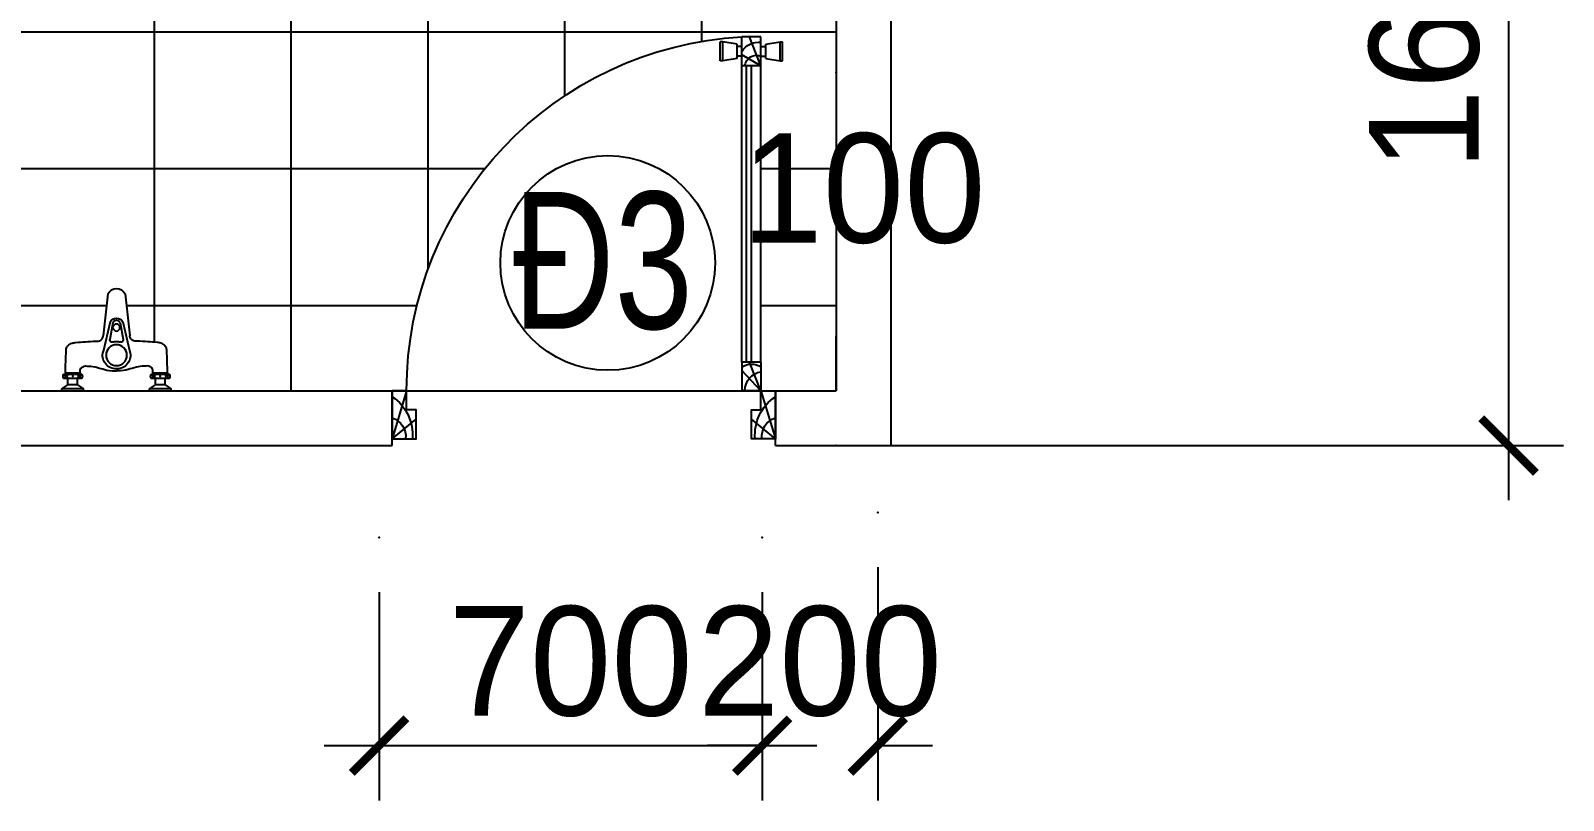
# Model space of a CAD drawing. Header units: inches. Extents: x -844707 to -690155, y -211546 to -175871.
# Drawn here: x -756152 to -753352, y -192611 to -191205 of the extents above; entities that cross this region are included whole.
import ezdxf

# ---------------------------------------------------------------- set-up
doc = ezdxf.new("R2010")
doc.units = ezdxf.units.IN
doc.header["$LTSCALE"] = 48
doc.header["$MEASUREMENT"] = 0
for name, color, linetype in [('DWGSHARE.com-CUA-DWGSHARE.com', 231, 'Continuous'), ('DWGSHARE.com-DIM-DWGSHARE.com', 251, 'Continuous'), ('DWGSHARE.com-HATCH-DWGSHARE.com', 8, 'Continuous'), ('DWGSHARE.com-TUONG-DWGSHARE.com', 7, 'Continuous')]:
    doc.layers.add(name, color=color, linetype=linetype)
doc.layers.add('DWGSHARE.com-DefPoints-DWGSHARE.com', color=7, linetype='Continuous', plot=False)
doc.styles.add('KTEN', font='', dxfattribs={"width": 0.9})
doc.styles.add('VNI-AVO', font='')
doc.styles.get('KTEN').set_extended_font_data('VNI-Helve-Condense')
doc.styles.get('VNI-AVO').set_extended_font_data('VNI-Avo')
doc.dimstyles.new('tl1-100', dxfattribs={"dimtxt": 200, "dimasz": 100, "dimexe": 100, "dimexo": 100, "dimgap": 50, "dimtad": 1, "dimdec": 0, "dimzin": 0, "dimdsep": 46, "dimtxsty": 'VNI-AVO', "dimblk": 'ARCHTICK', "dimcen": 1, "dimdle": 100, "dimclrd": 256, "dimclre": 256, "dimclrt": 2, "dimadec": 0, "dimazin": 0, "dimtfac": 1, "dimtdec": 0, "dimtix": 1, "dimtofl": 0, "dimtmove": 2, "dimatfit": 3, "dimldrblk": 'ARCHTICK', "dimfxl": 1, "dimtolj": 2, "dimtzin": 0, "dimarcsym": 0})

# ---------------------------------------------------------------- blocks, each defined once
blk = doc.blocks.new('voisenmb')
at = {"layer": 'DWGSHARE.com-HATCH-DWGSHARE.com', "ltscale": 3}
for p, q in [((-8418.427753910655, 182232.7998897329), (-8418.427753910655, 182229.4445421804)), ((-8418.427753910655, 182232.7998897329), (-8378.435954361805, 182232.7998897329)), ((-8418.427753910655, 182232.7998897329), (-8418.427753910655, 182229.4445421804)), ((-8418.427753910655, 182232.7998897329), (-8378.435954361805, 182232.7998897329)), ((-8418.427753910655, 182229.4445421804), (-8407.23185410339, 182221.6153931482)), ((-8418.427753910655, 182229.4445421804), (-8407.23185410339, 182221.6153931482)), ((-8407.23185410339, 182221.6153931482), (-8407.23185410339, 182210.3059384815)), ((-8407.23185410339, 182221.6153931482), (-8407.23185410339, 182210.3059384815)), ((-8389.631854168954, 182221.6153931482), (-8378.435954361805, 182229.4445421804)), ((-8389.631854168954, 182221.6153931482), (-8378.435954361805, 182229.4445421804)), ((-8389.631854168954, 182221.6153931482), (-8389.631854168954, 182210.3059384815)), ((-8389.631854168954, 182221.6153931482), (-8389.631854168954, 182210.3059384815)), ((-8378.435954361805, 182232.7998897329), (-8378.435954361805, 182229.4445421804)), ((-8378.435954361805, 182232.7998897329), (-8378.435954361805, 182229.4445421804)), ((-8258.427754506702, 182232.7998897329), (-8258.427754506702, 182229.4445421804)), ((-8258.427754506702, 182232.7998897329), (-8218.435954957851, 182232.7998897329)), ((-8258.427754506702, 182232.7998897329), (-8258.427754506702, 182229.4445421804)), ((-8258.427754506702, 182232.7998897329), (-8218.435954957851, 182232.7998897329)), ((-8258.427754506702, 182229.4445421804), (-8247.231854699436, 182221.6153931482)), ((-8258.427754506702, 182229.4445421804), (-8247.231854699436, 182221.6153931482)), ((-8247.231854699436, 182221.6153931482), (-8247.231854699436, 182210.3059384815)), ((-8247.231854699436, 182221.6153931482), (-8247.231854699436, 182210.3059384815)), ((-8229.631854765, 182221.6153931482), (-8218.435954957851, 182229.4445421804)), ((-8229.631854765, 182221.6153931482), (-8218.435954957851, 182229.4445421804)), ((-8229.631854765, 182221.6153931482), (-8229.631854765, 182210.3059384815)), ((-8229.631854765, 182221.6153931482), (-8229.631854765, 182210.3059384815)), ((-8218.435954957851, 182232.7998897329), (-8218.435954957851, 182229.4445421804)), ((-8218.435954957851, 182232.7998897329), (-8218.435954957851, 182229.4445421804)), ((-8411.885533272056, 182199.7063634517), (-8411.885533272056, 182202.3059384817)), ((-8411.885533272056, 182202.3059384817), (-8384.978175000288, 182202.3059384817)), ((-8411.885533272056, 182199.7063634517), (-8411.885533272056, 182202.3059384817)), ((-8411.885533272056, 182202.3059384817), (-8384.978175000288, 182202.3059384817)), ((-8411.885533272056, 182199.7063634517), (-8384.978175000288, 182199.7063634517)), ((-8411.885533272056, 182199.7063634517), (-8384.978175000288, 182199.7063634517)), ((-8384.978175000288, 182199.7063634517), (-8384.978175000288, 182202.3059384817)), ((-8384.978175000288, 182199.7063634517), (-8384.978175000288, 182202.3059384817)), ((-8251.885533868102, 182199.7063634517), (-8251.885533868102, 182202.3059384817)), ((-8251.885533868102, 182202.3059384817), (-8224.978175596334, 182202.3059384817)), ((-8251.885533868102, 182199.7063634517), (-8251.885533868102, 182202.3059384817)), ((-8251.885533868102, 182202.3059384817), (-8224.978175596334, 182202.3059384817)), ((-8251.885533868102, 182199.7063634517), (-8224.978175596334, 182199.7063634517)), ((-8251.885533868102, 182199.7063634517), (-8224.978175596334, 182199.7063634517)), ((-8224.978175596334, 182199.7063634517), (-8224.978175596334, 182202.3059384817)), ((-8224.978175596334, 182199.7063634517), (-8224.978175596334, 182202.3059384817)), ((-8329.90856144228, 182106.8400684103), (-8343.042264083866, 182161.2906147376)), ((-8329.90856144228, 182106.8400684103), (-8343.042264083866, 182161.2906147376)), ((-8306.95514742611, 182106.8400684103), (-8293.82144478464, 182161.2906147376)), ((-8306.95514742611, 182106.8400684103), (-8293.82144478464, 182161.2906147376)), ((-8333.982190474751, 182055.7597094376), (-8342.721130034188, 182132.3033892037)), ((-8333.982190474751, 182055.7597094376), (-8342.721130034188, 182132.3033892037)), ((-8325.261663617333, 182108.7007200802), (-8330.694565291284, 182139.0304770094)), ((-8325.261663617333, 182108.7007200802), (-8330.694565291284, 182139.0304770094)), ((-8311.602045251173, 182108.7007200802), (-8306.169143577223, 182139.0304770094)), ((-8311.602045251173, 182108.7007200802), (-8306.169143577223, 182139.0304770094)), ((-8302.881518393755, 182055.7597094376), (-8294.142578834319, 182132.3033892037)), ((-8302.881518393755, 182055.7597094376), (-8294.142578834319, 182132.3033892037))]:
    blk.add_line(p, q, dxfattribs=at)
at = {"layer": 'DWGSHARE.com-HATCH-DWGSHARE.com'}
for p, q in [((-8378.435954361688, 182229.4445421804), (-8418.427753910655, 182229.4445421804)), ((-8378.435954361688, 182229.4445421804), (-8418.427753910655, 182229.4445421804)), ((-8383.119484610972, 182210.3059384815), (-8413.744223661488, 182210.3059384815)), ((-8383.119484610972, 182210.3059384815), (-8413.744223661488, 182210.3059384815)), ((-8389.631854168954, 182221.6153931482), (-8407.23185410339, 182221.6153931482)), ((-8389.631854168954, 182221.6153931482), (-8407.23185410339, 182221.6153931482)), ((-8389.631854168954, 182221.6153931482), (-8407.23185410339, 182221.6153931482)), ((-8389.631854168954, 182221.6153931482), (-8407.23185410339, 182221.6153931482)), ((-8218.435954957735, 182229.4445421804), (-8258.427754506702, 182229.4445421804)), ((-8218.435954957735, 182229.4445421804), (-8258.427754506702, 182229.4445421804)), ((-8223.119485207018, 182210.3059384815), (-8253.744224257534, 182210.3059384815)), ((-8223.119485207018, 182210.3059384815), (-8253.744224257534, 182210.3059384815)), ((-8229.631854765, 182221.6153931482), (-8247.231854699436, 182221.6153931482)), ((-8229.631854765, 182221.6153931482), (-8247.231854699436, 182221.6153931482)), ((-8229.631854765, 182221.6153931482), (-8247.231854699436, 182221.6153931482)), ((-8229.631854765, 182221.6153931482), (-8247.231854699436, 182221.6153931482)), ((-8229.631854765, 182221.6153931482), (-8247.231854699436, 182221.6153931482)), ((-8229.631854765, 182221.6153931482), (-8247.231854699436, 182221.6153931482)), ((-8413.744223661488, 182202.3059384817), (-8383.119484610972, 182202.3059384817)), ((-8413.744223661488, 182202.3059384817), (-8383.119484610972, 182202.3059384817)), ((-8253.744224257534, 182202.3059384817), (-8223.119485207018, 182202.3059384817)), ((-8253.744224257534, 182202.3059384817), (-8223.119485207018, 182202.3059384817))]:
    blk.add_line(p, q, dxfattribs=at)
at = {"layer": 'DWGSHARE.com-HATCH-DWGSHARE.com', "ltscale": 3}
for centre, major_axis, ratio, start_param, end_param in [((-8409.89974251436, 182206.3059384816), (4.336057672453473, 4.336057672453473), 1, 1.798119213886276, 2.914269766498413), ((-8409.89974251436, 182206.3059384816), (4.336057672453473, 4.336057672453473), 1, 1.798119213886276, 2.914269766498413), ((-8413.744223661488, 182208.7059384815), (-1.131370847767287, 1.131370847767287), 0.9999999999883373, -0.7853981634032796, 0.2273228870741009), ((-8413.744223661488, 182208.7059384815), (-1.131370847767287, 1.131370847767287), 0.9999999999883373, -0.7853981634032796, 0.2273228870741009), ((-8418.395503327018, 182206.3059384816), (-4.039760360238543e-08, 6.132111578954691), 0.9999999962967494, 4.001768945719049, 5.423009001874574), ((-8418.395503327018, 182206.3059384816), (-4.039760360238543e-08, 6.132111578954691), 0.9999999962967494, 4.001768945719049, 5.423009001874574), ((-8402.358173042885, 182206.3059384816), (-4.039760360238543e-08, 6.132111578954691), 0.9999999962967494, 0.860176292129256, 2.281416348284781), ((-8402.358173042885, 182206.3059384816), (-4.039760360238543e-08, 6.132111578954691), 0.9999999962967494, 0.860176292129256, 2.281416348284781), ((-8394.358173072687, 182206.3059384816), (-4.039760360238543e-08, 6.132111578954691), 0.9999999962967494, 4.001768945719049, 5.423009001874574), ((-8394.358173072687, 182206.3059384816), (-4.039760360238543e-08, 6.132111578954691), 0.9999999962967494, 4.001768945719049, 5.423009001874574), ((-8378.468204945326, 182206.3059384816), (4.051575310638829e-08, 6.132111579004882), 0.9999999963075489, 0.8601763053313234, 2.28141636147276), ((-8378.468204945326, 182206.3059384816), (4.051575310638829e-08, 6.132111579004882), 0.9999999963075489, 0.8601763053313234, 2.28141636147276), ((-8383.119484610972, 182208.7059384815), (1.131370847794335, 1.131370847794335), 0.9999999998610783, 6.055862420077543, 7.068583470646495), ((-8383.119484610972, 182208.7059384815), (1.131370847794335, 1.131370847794335), 0.9999999998610783, 6.055862420077543, 7.068583470646495), ((-8386.9639657581, 182206.3059384816), (-4.33605767238902, 4.33605767238902), 0.9999999999999997, 3.368915540681173, 4.48506609329331), ((-8386.9639657581, 182206.3059384816), (-4.33605767238902, 4.33605767238902), 0.9999999999999997, 3.368915540681173, 4.48506609329331), ((-8249.899743110407, 182206.3059384816), (4.336057672453473, 4.336057672453473), 1, 1.798119213886276, 2.914269766498413), ((-8249.899743110407, 182206.3059384816), (4.336057672453473, 4.336057672453473), 1, 1.798119213886276, 2.914269766498413), ((-8253.744224257534, 182208.7059384815), (-1.131370847767287, 1.131370847767287), 0.9999999999883373, -0.7853981634032796, 0.2273228870741009), ((-8253.744224257534, 182208.7059384815), (-1.131370847767287, 1.131370847767287), 0.9999999999883373, -0.7853981634032796, 0.2273228870741009), ((-8258.395503923064, 182206.3059384816), (-4.039760360238543e-08, 6.132111578954691), 0.9999999962967494, 4.001768945719049, 5.423009001874574), ((-8258.395503923064, 182206.3059384816), (-4.039760360238543e-08, 6.132111578954691), 0.9999999962967494, 4.001768945719049, 5.423009001874574), ((-8242.358173638931, 182206.3059384816), (-4.039760360238543e-08, 6.132111578954691), 0.9999999962967494, 0.860176292129256, 2.281416348284781), ((-8242.358173638931, 182206.3059384816), (-4.039760360238543e-08, 6.132111578954691), 0.9999999962967494, 0.860176292129256, 2.281416348284781), ((-8234.358173668734, 182206.3059384816), (-4.039760360238543e-08, 6.132111578954691), 0.9999999962967494, 4.001768945719049, 5.423009001874574), ((-8234.358173668734, 182206.3059384816), (-4.039760360238543e-08, 6.132111578954691), 0.9999999962967494, 4.001768945719049, 5.423009001874574), ((-8218.468205541372, 182206.3059384816), (4.051575310638829e-08, 6.132111579004882), 0.9999999963075489, 0.8601763053313234, 2.28141636147276), ((-8218.468205541372, 182206.3059384816), (4.051575310638829e-08, 6.132111579004882), 0.9999999963075489, 0.8601763053313234, 2.28141636147276), ((-8223.119485207018, 182208.7059384815), (1.131370847794335, 1.131370847794335), 0.9999999998610783, 6.055862420077543, 7.068583470646495), ((-8223.119485207018, 182208.7059384815), (1.131370847794335, 1.131370847794335), 0.9999999998610783, 6.055862420077543, 7.068583470646495), ((-8226.963966354146, 182206.3059384816), (-4.33605767238902, 4.33605767238902), 0.9999999999999997, 3.368915540681173, 4.48506609329331), ((-8226.963966354146, 182206.3059384816), (-4.33605767238902, 4.33605767238902), 0.9999999999999997, 3.368915540681173, 4.48506609329331), ((-8413.744223661488, 182203.9059384816), (1.131370847738794, 1.131370847738794), 0.9999999999920501, 2.914269766485647, 3.926990816991216), ((-8413.744223661488, 182203.9059384816), (1.131370847738794, 1.131370847738794), 0.9999999999920501, 2.914269766485647, 3.926990816991216), ((-8383.119484610972, 182203.9059384816), (-1.131370847765842, 1.131370847765842), 0.9999999998647912, 2.35619449012474, 3.368915540721881), ((-8383.119484610972, 182203.9059384816), (-1.131370847765842, 1.131370847765842), 0.9999999998647912, 2.35619449012474, 3.368915540721881), ((-8318.760133312899, 182167.7547407692), (-0.003719224054591393, 25.13789234961144), 0.999999996301968, -0.01320744902894666, 1.844128568886087), ((-8318.760133312899, 182167.7547407692), (-0.003719224054591393, 25.13789234961144), 0.999999996301968, -0.01320744902894666, 1.844128568886087), ((-8318.431854434195, 182167.7547407692), (0.01740291895690562, 19.08185448678625), 0.9999999963089876, 1.571708340565867, 7.854893647745453), ((-8318.431854434195, 182167.7547407692), (0.01740291895690562, 19.08185448678625), 0.9999999963089876, 1.571708340565867, 7.854893647745453), ((-8318.103575555608, 182167.7547407692), (-0.01167825223462488, 25.13788991207406), 0.9999999963056362, 4.438444217709668, 6.29578023561553), ((-8318.103575555608, 182167.7547407692), (-0.01167825223462488, 25.13788991207406), 0.9999999963056362, 4.438444217709668, 6.29578023561553), ((-8253.744224257534, 182203.9059384816), (1.131370847738794, 1.131370847738794), 0.9999999999920501, 2.914269766485647, 3.926990816991216), ((-8253.744224257534, 182203.9059384816), (1.131370847738794, 1.131370847738794), 0.9999999999920501, 2.914269766485647, 3.926990816991216), ((-8223.119485207018, 182203.9059384816), (-1.131370847765842, 1.131370847765842), 0.9999999998647912, 2.35619449012474, 3.368915540721881), ((-8223.119485207018, 182203.9059384816), (-1.131370847765842, 1.131370847765842), 0.9999999998647912, 2.35619449012474, 3.368915540721881), ((-8326.757234648336, 182139.735762266), (-0.003074720903051859, 3.999998818130433), 0.9999999963286397, -0.2787937517337757, 1.747275598847809), ((-8326.757234648336, 182139.735762266), (-0.003074720903051859, 3.999998818130433), 0.9999999963286397, -0.2787937517337757, 1.747275598847809), ((-8318.760133312899, 182167.7547407692), (0.01747360512416516, 25.13788655176507), 0.9999999962554418, 2.864262692372325, 3.155347259961426), ((-8318.760133312899, 182167.7547407692), (0.01747360512416516, 25.13788655176507), 0.9999999962554418, 2.864262692372325, 3.155347259961426), ((-8318.431854434195, 182117.1713186051), (-0.002908337880095722, 6.399999338975638), 0.9999999963074501, 1.570341898987154, 7.85352720616674), ((-8318.431854434195, 182117.1713186051), (-0.002908337880095722, 6.399999338975638), 0.9999999963074501, 1.570341898987154, 7.85352720616674), ((-8318.103575555608, 182167.7547407692), (-0.01941314912716154, 25.13788512874267), 0.9999999962541081, 3.127760891012358, 3.41884545859724), ((-8318.103575555608, 182167.7547407692), (-0.01941314912716154, 25.13788512874267), 0.9999999962541081, 3.127760891012358, 3.41884545859724), ((-8310.106474220054, 182139.735762266), (-0.006013425837159931, 3.999995479731425), 0.999999996289328, 4.533637671014244, 6.559707021617484), ((-8310.106474220054, 182139.735762266), (-0.006013425837159931, 3.999995479731425), 0.999999996289328, 4.533637671014244, 6.559707021617484), ((-8318.431854434195, 182113.0492319319), (-1.405916129465536e-07, 13.04869787988718), 0.9999999963053419, 2.066721351893288, 4.21646393373754), ((-8318.431854434195, 182113.0492319319), (-1.405916129465536e-07, 13.04869787988718), 0.9999999963053419, 2.066721351893288, 4.21646393373754), ((-8318.431854434195, 182111.3401479527), (0.0218414929855807, 7.32204863855809), 0.9999999963034656, 1.9425564681888, 4.346594772625058), ((-8318.431854434195, 182111.3401479527), (0.0218414929855807, 7.32204863855809), 0.9999999963034656, 1.9425564681888, 4.346594772625058), ((-8318.431854434195, 182063.0268480774), (0.01858162362583796, 17.16461218598018), 0.9999999963005733, 2.009050613718533, 4.276299801078635), ((-8318.431854434195, 182063.0268480774), (0.01858162362583796, 17.16461218598018), 0.9999999963005733, 2.009050613718533, 4.276299801078635), ((-8318.431854434195, 182063.0268480774), (0.01858162362583796, 17.16461218598018), 0.9999999963005733, 2.009050613718533, 4.276299801078635)]:
    blk.add_ellipse(centre, major_axis=major_axis, ratio=ratio, start_param=start_param, end_param=end_param, dxfattribs=at)
for points, knots in [([(-8411.885533272056, 182199.7063634517), (-8411.3568278444, 182186.3066087126), (-8410.782835853403, 182171.7590903828), (-8410.279468364664, 182154.9910816082), (-8407.00592238328, 182149.3141584937), (-8400.54868993687, 182145.2254081364), (-8382.988759188913, 182143.7976394863), (-8366.425987000694, 182141.9638870417), (-8348.549596585217, 182142.1045166403), (-8343.938270911342, 182137.2988586941), (-8343.17559740832, 182134.1686440355), (-8342.721130034188, 182132.3033892037)], [0, 0, 0, 0, 2564.883919042859, 2784.580505607601, 3167.096669853544, 3757.053595977293, 4158.914697801068, 6489.176167133809, 7087.680095253955, 7332.065807162204, 7692.426365838738, 7692.426365838738, 7692.426365838738, 7692.426365838738]), ([(-8411.885533272056, 182199.7063634517), (-8411.3568278444, 182186.3066087126), (-8410.782835853403, 182171.7590903828), (-8410.279468364664, 182154.9910816082), (-8407.00592238328, 182149.3141584937), (-8400.54868993687, 182145.2254081364), (-8382.988759188913, 182143.7976394863), (-8366.425987000694, 182141.9638870417), (-8348.549596585217, 182142.1045166403), (-8343.938270911342, 182137.2988586941), (-8343.17559740832, 182134.1686440355), (-8342.721130034188, 182132.3033892037)], [0, 0, 0, 0, 2564.883919042859, 2784.580505607601, 3167.096669853544, 3757.053595977293, 4158.914697801068, 6489.176167133809, 7087.680095253955, 7332.065807162204, 7692.426365838738, 7692.426365838738, 7692.426365838738, 7692.426365838738]), ([(-8384.978175000288, 182199.7063634517), (-8385.014450738556, 182197.3549827253), (-8385.08277155552, 182192.9264511396), (-8378.811098117149, 182186.9603416247), (-8367.624241579673, 182187.7088702639), (-8353.477507516742, 182189.5325992894), (-8340.087279051775, 182194.2299383606), (-8328.93038662395, 182196.6478636817), (-8318.431854434195, 182196.3800874274)], [0, 0, 0, 0, 8.475037548489976, 15.96167351866265, 29.25567258013601, 47.96309110713862, 70.42258862113633, 93.83724269076883, 93.83724269076883, 93.83724269076883, 93.83724269076883]), ([(-8384.978175000288, 182199.7063634517), (-8385.014450738556, 182197.3549827253), (-8385.08277155552, 182192.9264511396), (-8378.811098117149, 182186.9603416247), (-8367.624241579673, 182187.7088702639), (-8353.477507516742, 182189.5325992894), (-8340.087279051775, 182194.2299383606), (-8328.93038662395, 182196.6478636817), (-8318.431854434195, 182196.3800874274)], [0, 0, 0, 0, 8.475037548489976, 15.96167351866265, 29.25567258013601, 47.96309110713862, 70.42258862113633, 93.83724269076883, 93.83724269076883, 93.83724269076883, 93.83724269076883]), ([(-8251.885533868102, 182199.7063634517), (-8251.84925812995, 182197.3549827253), (-8251.780937312986, 182192.9264511396), (-8258.052610751358, 182186.9603416247), (-8269.239467288833, 182187.7088702639), (-8283.386201351648, 182189.5325992894), (-8296.776429816731, 182194.2299383606), (-8307.933322244557, 182196.6478636817), (-8318.431854434195, 182196.3800874274)], [0, 0, 0, 0, 8.475037548489976, 15.96167351866265, 29.25567258013601, 47.96309110713862, 70.42258862113633, 93.83724269076883, 93.83724269076883, 93.83724269076883, 93.83724269076883]), ([(-8251.885533868102, 182199.7063634517), (-8251.84925812995, 182197.3549827253), (-8251.780937312986, 182192.9264511396), (-8258.052610751358, 182186.9603416247), (-8269.239467288833, 182187.7088702639), (-8283.386201351648, 182189.5325992894), (-8296.776429816731, 182194.2299383606), (-8307.933322244557, 182196.6478636817), (-8318.431854434195, 182196.3800874274)], [0, 0, 0, 0, 8.475037548489976, 15.96167351866265, 29.25567258013601, 47.96309110713862, 70.42258862113633, 93.83724269076883, 93.83724269076883, 93.83724269076883, 93.83724269076883]), ([(-8224.978175596334, 182199.7063634517), (-8225.506881024106, 182186.3066087126), (-8226.080873015104, 182171.7590903828), (-8226.584240503842, 182154.9910816082), (-8229.85778648511, 182149.3141584937), (-8236.31501893152, 182145.2254081364), (-8253.874949679477, 182143.7976394863), (-8270.437721867696, 182141.9638870417), (-8288.31411228329, 182142.1045166403), (-8292.925437957165, 182137.2988586941), (-8293.68811146007, 182134.1686440355), (-8294.142578834319, 182132.3033892037)], [0, 0, 0, 0, 2564.883919042859, 2784.580505607601, 3167.096669853544, 3757.053595977293, 4158.914697801069, 6489.176167133806, 7087.680095253955, 7332.065807162204, 7692.426365838738, 7692.426365838738, 7692.426365838738, 7692.426365838738]), ([(-8224.978175596334, 182199.7063634517), (-8225.506881024106, 182186.3066087126), (-8226.080873015104, 182171.7590903828), (-8226.584240503842, 182154.9910816082), (-8229.85778648511, 182149.3141584937), (-8236.31501893152, 182145.2254081364), (-8253.874949679477, 182143.7976394863), (-8270.437721867696, 182141.9638870417), (-8288.31411228329, 182142.1045166403), (-8292.925437957165, 182137.2988586941), (-8293.68811146007, 182134.1686440355), (-8294.142578834319, 182132.3033892037)], [0, 0, 0, 0, 2564.883919042859, 2784.580505607601, 3167.096669853544, 3757.053595977293, 4158.914697801069, 6489.176167133806, 7087.680095253955, 7332.065807162204, 7692.426365838738, 7692.426365838738, 7692.426365838738, 7692.426365838738])]:
    blk.add_open_spline(points, degree=3, knots=knots, dxfattribs=at)
for p in [(-8398.431854136172, 182206.3059384816), (-8238.431854732218, 182206.3059384816)]:
    blk.add_point(p, dxfattribs=at)
blk = doc.blocks.new('D-01-800')
at = {"color": 3}
for p, q in [((30.00000000000011, 838.9181280764428), (70.00000000000011, 838.9181280764428)), ((30.00000000000011, 778.9181280764428), (30.00000000000011, 838.9181280764428)), ((70.00000000000011, 778.9181280764428), (70.00000000000011, 838.9181280764428)), ((30.00000000000011, 778.9181280764428), (70.00000000000011, 778.9181280764428)), ((30.00000000000011, 159.9999999999964), (70.00000000000011, 159.9999999999964)), ((30.00000000000011, 159.9999999999964), (30.00000000000011, 99.99999999999636)), ((70.00000000000011, 159.9999999999964), (70.00000000000011, 99.99999999999636)), ((30.00000000000011, 99.99999999999636), (70.00000000000011, 99.99999999999636))]:
    blk.add_line(p, q, dxfattribs=at)
at = {"color": 1}
for p, q in [((30.00000000000011, 778.9181280764428), (54.14522163172946, 838.9181280764428)), ((-14.99999999999989, 788.9181280764428), (-14.99999999999989, 828.9181280764428)), ((-9.999999999999886, 828.9181280764428), (-14.99999999999989, 828.9181280764428)), ((20.00000000000011, 823.9181280764428), (-9.999999999999886, 828.9181280764428)), ((-9.999999999999886, 788.9181280764428), (-9.999999999999886, 828.9181280764428)), ((20.00000000000013, 793.9181280764427), (20.00000000000011, 823.9181280764427)), ((30.00000000000011, 818.9181280764427), (20.00000000000011, 818.9181280764427)), ((30.00000000000011, 778.9181280764428), (70.00000000000011, 801.4335224503552)), ((70.00000000000011, 818.9181280764427), (80.00000000000011, 818.9181280764427)), ((80.00000000000011, 823.9181280764428), (110.0000000000001, 828.9181280764428)), ((80.0000000000001, 793.9181280764427), (80.00000000000011, 823.9181280764427)), ((110.0000000000001, 788.9181280764428), (110.0000000000001, 828.9181280764428)), ((110.0000000000001, 828.9181280764428), (115.0000000000001, 828.9181280764428)), ((115.0000000000001, 788.9181280764428), (115.0000000000001, 828.9181280764428)), ((-9.999999999999872, 788.9181280764428), (-14.99999999999989, 788.9181280764428)), ((20.00000000000013, 793.9181280764428), (-9.999999999999886, 788.9181280764428)), ((30.00000000000011, 798.9181280764429), (20.00000000000013, 798.9181280764428)), ((70.00000000000011, 798.9181280764429), (80.0000000000001, 798.9181280764428)), ((80.0000000000001, 793.9181280764428), (110.0000000000001, 788.9181280764428)), ((110.0000000000001, 788.9181280764428), (115.0000000000001, 788.9181280764428)), ((30.00000000000011, 99.99999999999636), (54.14522163172946, 159.9999999999964)), ((30.00000000000011, 99.99999999999636), (70.00000000000011, 142.5153943739087)), ((30.00000000000011, 99.99999999999636), (0, 0)), ((769.9999999999999, 99.99999999999636), (800, 0)), ((0, 0), (50, 40.71973601515492)), ((800, 0), (750, 40.71973601515492))]:
    blk.add_line(p, q, dxfattribs=at)
for p, q in [((30.00000000000011, 159.9999999999964), (30.00000000000011, 778.9181280764428)), ((50.00000000000011, 159.9999999999964), (50.00000000000011, 778.9181280764428)), ((60.00000000000011, 159.9999999999964), (60.00000000000011, 778.9181280764428)), ((70.00000000000011, 159.9999999999964), (70.00000000000011, 778.9181280764428))]:
    blk.add_line(p, q)
at = {"color": 3}
for points in [[(30.00000000000011, 60), (30.00000000000011, 99.99999999999636), (1.13686837721616e-13, 100), (0, 0), (49.99999999999977, 0), (50.00000000000011, 60)], [(769.9999999999999, 60), (769.9999999999999, 99.99999999999636), (799.9999999999999, 100), (800, 0), (750.0000000000002, 0), (749.9999999999999, 60)]]:
    blk.add_lwpolyline(points, close=True, dxfattribs=at)
at = {"color": 1}
for centre, radius, start, end in [((30.00000000000011, 99.99999999999636), 739.9999999999998, 0, 86.90142066017745), ((34.11793524054978, 786.3515049941527), 41.99840967783032, 31.31010124086977, 95.62687973089653), ((39.41815170487418, 776.3699413572189), 24.20978992922677, 6.04182336410245, 112.8936868288583), ((50.02035017634498, 121.4262181223416), 34.26123651840136, 54.32716498487918, 125.7566646296915), ((24.08594837317897, 100.7854250532421), 39.41534216512753, 358.8581979264168, 81.37050000497706), ((-53.72382898503918, 7.736193037875637), 96.29874364852911, 355.3921582238705, 56.09019624438452), ((853.7238289850392, 7.736193037875637), 96.29874364852911, 123.9098037556156, 184.6078417761295), ((-12.69567122637579, 4.383367572474526), 40.98985136741503, 353.8611726914841, 71.95720990860625), ((812.6956712263758, 4.383367572474526), 40.98985136741503, 108.0427900913938, 186.1388273085159)]:
    blk.add_arc(centre, radius, start, end, dxfattribs=at)
blk = doc.blocks.new('_ArchTick')
at = {"color": 0, "linetype": 'ByBlock', "const_width": 0.15}
blk.add_lwpolyline([(-0.5, -0.5), (0.5, 0.5)], dxfattribs=at)
blk = doc.blocks.new('*D613')
at = {"layer": 'DWGSHARE.com-DefPoints-DWGSHARE.com', "color": 0, "transparency": 16777216}
for p in [(-754680.761139816, -190744.5280796335), (-754580.7611398166, -190744.5280796335), (-754580.7611398166, -191076.5075676406)]:
    blk.add_point(p, dxfattribs=at)
at = {"layer": 'DWGSHARE.com-DIM-DWGSHARE.com', "lineweight": -2, "transparency": 16777216}
for p, q in [((-754680.761139816, -190844.5280796335), (-754680.761139816, -191176.5075676406)), ((-754580.7611398166, -190844.5280796335), (-754580.7611398166, -191176.5075676406)), ((-754680.761139816, -191076.5075676406), (-754780.761139816, -191076.5075676406)), ((-754580.7611398166, -191076.5075676406), (-754480.7611398166, -191076.5075676406))]:
    blk.add_line(p, q, dxfattribs=at)
at = {"layer": 'DWGSHARE.com-DIM-DWGSHARE.com', "lineweight": -2, "transparency": 16777216, "xscale": 100, "yscale": 100, "zscale": 100}
blk.add_blockref('_ArchTick', (-754680.761139816, -191076.5075676406), dxfattribs=at)
at = {"layer": 'DWGSHARE.com-DIM-DWGSHARE.com', "lineweight": -2, "transparency": 16777216, "xscale": 100, "yscale": 100, "zscale": 100, "rotation": 180}
blk.add_blockref('_ArchTick', (-754580.7611398166, -191076.5075676406), dxfattribs=at)
at = {"layer": 'DWGSHARE.com-DIM-DWGSHARE.com', "color": 2, "transparency": 16777216, "insert": (-754630.7611398163, -191493.8226113929), "char_height": 200, "attachment_point": 5, "style": 'VNI-AVO'}
blk.add_mtext('\\A2;100', dxfattribs=at)
blk = doc.blocks.new('*D813')
at = {"layer": 'DWGSHARE.com-DefPoints-DWGSHARE.com', "color": 0, "transparency": 16777216}
for p in [(-754680.7611398159, -190363.561637298), (-754680.7611398159, -191963.0686435668), (-753452.1697123016, -191963.0686435668)]:
    blk.add_point(p, dxfattribs=at)
at = {"layer": 'DWGSHARE.com-DIM-DWGSHARE.com', "lineweight": -2, "transparency": 16777216}
for p, q in [((-753452.1697123016, -190263.561637298), (-753452.1697123016, -192063.0686435668)), ((-754580.7611398159, -190363.561637298), (-753352.1697123016, -190363.561637298)), ((-754580.7611398159, -191963.0686435668), (-753352.1697123016, -191963.0686435668))]:
    blk.add_line(p, q, dxfattribs=at)
at = {"layer": 'DWGSHARE.com-DIM-DWGSHARE.com', "lineweight": -2, "transparency": 16777216, "xscale": 100, "yscale": 100, "zscale": 100}
for p, rotation in [((-753452.1697123016, -190363.561637298), 90), ((-753452.1697123016, -191963.0686435668), 270)]:
    blk.add_blockref('_ArchTick', p, dxfattribs=dict(at, rotation=rotation))
at = {"layer": 'DWGSHARE.com-DIM-DWGSHARE.com', "color": 2, "transparency": 16777216, "insert": (-753605.6832258151, -191163.3151404325), "char_height": 200, "attachment_point": 5, "rotation": 90, "style": 'VNI-AVO'}
blk.add_mtext('\\A2;1600', dxfattribs=at)
blk = doc.blocks.new('*D814')
at = {"layer": 'DWGSHARE.com-DefPoints-DWGSHARE.com', "color": 0, "transparency": 16777216}
for p in [(-755515.8236398142, -192131.1936435668), (-754815.8236398142, -192131.1936435668), (-754815.8236398142, -192511.3453918059)]:
    blk.add_point(p, dxfattribs=at)
at = {"layer": 'DWGSHARE.com-DIM-DWGSHARE.com', "lineweight": -2, "transparency": 16777216}
for p, q in [((-755515.8236398142, -192231.1936435668), (-755515.8236398142, -192611.3453918059)), ((-754815.8236398142, -192231.1936435668), (-754815.8236398142, -192611.3453918059)), ((-755615.8236398142, -192511.3453918059), (-754715.8236398142, -192511.3453918059))]:
    blk.add_line(p, q, dxfattribs=at)
at = {"layer": 'DWGSHARE.com-DIM-DWGSHARE.com', "lineweight": -2, "transparency": 16777216, "xscale": 100, "yscale": 100, "zscale": 100, "rotation": 180}
blk.add_blockref('_ArchTick', (-755515.8236398142, -192511.3453918059), dxfattribs=at)
at = {"layer": 'DWGSHARE.com-DIM-DWGSHARE.com', "lineweight": -2, "transparency": 16777216, "xscale": 100, "yscale": 100, "zscale": 100}
blk.add_blockref('_ArchTick', (-754815.8236398142, -192511.3453918059), dxfattribs=at)
at = {"layer": 'DWGSHARE.com-DIM-DWGSHARE.com', "color": 2, "transparency": 16777216, "insert": (-755165.8236398142, -192357.8318782924), "char_height": 200, "attachment_point": 5, "style": 'VNI-AVO'}
blk.add_mtext('\\A2;700', dxfattribs=at)
blk = doc.blocks.new('*D815')
at = {"layer": 'DWGSHARE.com-DefPoints-DWGSHARE.com', "color": 0, "transparency": 16777216}
for p in [(-754604.8236398166, -192085.5328918059), (-754815.8236398142, -192131.1936435668), (-754604.8236398166, -192511.3453918059)]:
    blk.add_point(p, dxfattribs=at)
at = {"layer": 'DWGSHARE.com-DIM-DWGSHARE.com', "lineweight": -2, "transparency": 16777216}
for p, q in [((-754604.8236398166, -192185.5328918059), (-754604.8236398166, -192611.3453918059)), ((-754815.8236398142, -192231.1936435668), (-754815.8236398142, -192611.3453918059)), ((-754815.8236398142, -192511.3453918059), (-754915.8236398142, -192511.3453918059)), ((-754604.8236398166, -192511.3453918059), (-754504.8236398166, -192511.3453918059))]:
    blk.add_line(p, q, dxfattribs=at)
at = {"layer": 'DWGSHARE.com-DIM-DWGSHARE.com', "lineweight": -2, "transparency": 16777216, "xscale": 100, "yscale": 100, "zscale": 100}
blk.add_blockref('_ArchTick', (-754815.8236398142, -192511.3453918059), dxfattribs=at)
at = {"layer": 'DWGSHARE.com-DIM-DWGSHARE.com', "lineweight": -2, "transparency": 16777216, "xscale": 100, "yscale": 100, "zscale": 100, "rotation": 180}
blk.add_blockref('_ArchTick', (-754604.8236398166, -192511.3453918059), dxfattribs=at)
at = {"layer": 'DWGSHARE.com-DIM-DWGSHARE.com', "color": 2, "transparency": 16777216, "insert": (-754710.3236398154, -192357.8318782924), "char_height": 200, "attachment_point": 5, "style": 'VNI-AVO'}
blk.add_mtext('\\A2;200', dxfattribs=at)
blk = doc.blocks.new('*D831')
at = {"layer": 'DWGSHARE.com-DefPoints-DWGSHARE.com', "color": 0, "transparency": 16777216}
for p in [(-754680.7611398159, -190887.7203918059), (-757380.7611398164, -191281.7331095075), (-754680.7611398159, -191281.7331095075)]:
    blk.add_point(p, dxfattribs=at)
at = {"layer": 'DWGSHARE.com-DIM-DWGSHARE.com', "lineweight": -2, "transparency": 16777216}
for p, q in [((-757380.7611398164, -191181.7331095075), (-757380.7611398164, -190787.7203918059)), ((-754680.7611398159, -191181.7331095075), (-754680.7611398159, -190787.7203918059)), ((-757480.7611398164, -190887.7203918059), (-754580.7611398159, -190887.7203918059))]:
    blk.add_line(p, q, dxfattribs=at)
at = {"layer": 'DWGSHARE.com-DIM-DWGSHARE.com', "lineweight": -2, "transparency": 16777216, "xscale": 100, "yscale": 100, "zscale": 100, "rotation": 180}
blk.add_blockref('_ArchTick', (-757380.7611398164, -190887.7203918059), dxfattribs=at)
at = {"layer": 'DWGSHARE.com-DIM-DWGSHARE.com', "lineweight": -2, "transparency": 16777216, "xscale": 100, "yscale": 100, "zscale": 100}
blk.add_blockref('_ArchTick', (-754680.7611398159, -190887.7203918059), dxfattribs=at)
at = {"layer": 'DWGSHARE.com-DIM-DWGSHARE.com', "color": 2, "transparency": 16777216, "insert": (-756030.7611398161, -190734.2068782924), "char_height": 200, "attachment_point": 5, "style": 'VNI-AVO'}
blk.add_mtext('\\A2;2700', dxfattribs=at)

msp = doc.modelspace()

# ---------------------------------------------------------------- hatches: boundary and pattern name
at = {"layer": 'DWGSHARE.com-HATCH-DWGSHARE.com'}
h = msp.add_hatch(dxfattribs=at)
h.set_pattern_fill('ANSI37,_I', color=256, scale=2000, angle=315, style=2)
h.set_pattern_definition([(0, (-836676.3572123016, -242957.2203918059), (7.105427357601002e-14, 250), []), (90, (-836676.3572123016, -242957.2203918059), (-250, 7.105427357601002e-14), [])])
edge = h.paths.add_edge_path()
edge.add_line((-754680.7611398159, -190363.561637298), (-755014.9417056397, -190363.561637298))
edge.add_line((-755014.9417056397, -190363.561637298), (-755014.9417056397, -190386.8284768142))
edge.add_line((-755014.9417056397, -190386.8284768142), (-755188.6802944994, -190386.8284768142))
edge.add_arc((-755354.6802944946, -190540.8284768097), 226.4332131049157, 3.5447664556086806, 42.8524145716915, ccw=False)
edge.add_arc((-755367.3759466681, -190547.2632594182), 239.5687682141677, -90.31195215986179, 4.893172245150197, ccw=False)
edge.add_arc((-755369.9846423202, -190547.2632594182), 239.5687682141677, 175.1068277548429, 270.31195215986185, ccw=False)
edge.add_arc((-755382.6802944937, -190540.8284768097), 226.4332131049152, 137.1475854283085, 176.455233544384, ccw=False)
edge.add_line((-755548.6802944889, -190386.8284768142), (-755691.417696194, -190386.8284768142))
edge.add_line((-755691.417696194, -190386.8284768142), (-755691.417696194, -190363.561637298))
edge.add_line((-755691.417696194, -190363.561637298), (-757180.4874108983, -190363.5616372979))
edge.add_line((-757180.4874108983, -190363.5616372979), (-757180.4874108984, -190762.7226465395))
edge.add_line((-757180.4874108984, -190762.7226465395), (-757180.4874108984, -191332.9342744217))
edge.add_line((-757180.4874108984, -191332.9342744217), (-757180.4873152508, -191332.9342744217))
edge.add_line((-757180.4873152508, -191332.9342744217), (-757180.4873152508, -191363.0686435668))
edge.add_line((-757180.4873152508, -191363.0686435668), (-756780.8819381414, -191363.0686435669))
edge.add_line((-756780.8819381414, -191363.0686435669), (-756780.8819381414, -191863.0686435669))
edge.add_line((-756780.8819381414, -191863.0686435669), (-756095.4879658202, -191863.0686435668))
edge.add_line((-756095.4879658202, -191863.0686435668), (-756095.4879658202, -191859.7132960143))
edge.add_line((-756095.4879658202, -191859.7132960143), (-756084.292066013, -191851.8841469822))
edge.add_line((-756084.292066013, -191851.8841469822), (-756084.292066013, -191840.5746923154))
edge.add_line((-756084.292066013, -191840.5746923154), (-756091.9460152854, -191840.5746923154))
edge.add_ellipse((-756086.959954424, -191836.5746923155), major_axis=(-4.336057672511809, 4.336057672511808), ratio=1, start_angle=13.02464201738617, end_angle=76.97535798261383)
edge.add_line((-756091.9460152854, -191832.5746923157), (-756088.9457451816, -191832.5746923157))
edge.add_line((-756088.9457451816, -191832.5746923157), (-756088.9457451816, -191829.9751172856))
edge.add_spline(control_points=[(-756088.9457451816, -191829.9751172857), (-756088.417039754, -191816.5753625466), (-756087.843047763, -191802.0278442167), (-756087.3396802742, -191785.2598354422), (-756084.0661342929, -191779.5829123277), (-756077.6089018465, -191775.4941619703), (-756060.0489710985, -191774.0663933203), (-756043.4861989103, -191772.2326408756), (-756025.6098084948, -191772.3732704743), (-756020.9984828209, -191767.567612528), (-756020.2358093179, -191764.4373978694), (-756019.7813419438, -191762.5721430377)], knot_values=[0, 0, 0, 0, 2564.883919042859, 2784.580505607601, 3167.096669853544, 3757.053595977293, 4158.914697801068, 6489.176167133809, 7087.680095253955, 7332.065807162204, 7692.426365838738, 7692.426365838738, 7692.426365838738, 7692.426365838738], degree=3, periodic=0)
edge.add_line((-756019.7813419438, -191762.5721430377), (-756011.0424023843, -191686.0284632716))
edge.add_ellipse((-755995.4920663438, -191693.2956019114), major_axis=(-0.01858239943443254, 17.1646121851403), ratio=0.9999999963005736, start_angle=294.9860668758979, end_angle=424.8898764160974, ccw=False)
edge.add_line((-755979.9417303033, -191686.0284632716), (-755971.2027907439, -191762.5721430377))
edge.add_spline(control_points=[(-755971.2027907439, -191762.5721430377), (-755970.7483233697, -191764.4373978694), (-755969.9856498668, -191767.567612528), (-755965.3743241929, -191772.3732704743), (-755947.4979337773, -191772.2326408756), (-755930.9351615891, -191774.0663933203), (-755913.3752308411, -191775.4941619703), (-755906.9179983947, -191779.5829123277), (-755903.6444524134, -191785.2598354422), (-755903.1410849247, -191802.0278442167), (-755902.5670929337, -191816.5753625466), (-755902.0383875059, -191829.9751172857)], knot_values=[0, 0, 0, 0, 360.3605586765343, 604.7462705847829, 1203.250198704932, 3533.51166803767, 3935.372769861445, 4525.329695985194, 4907.845860231137, 5127.542446795878, 7692.426365838738, 7692.426365838738, 7692.426365838738, 7692.426365838738], degree=3, periodic=0)
edge.add_line((-755902.0383875059, -191829.9751172856), (-755902.0383875059, -191832.5746923157))
edge.add_line((-755902.0383875059, -191832.5746923157), (-755899.0381174023, -191832.5746923157))
edge.add_ellipse((-755904.0241782637, -191836.5746923155), major_axis=(-4.336057672412897, 4.336057672412897), ratio=1, start_angle=193.0246420172715, end_angle=256.9753579827286)
edge.add_line((-755899.0381174023, -191840.5746923154), (-755906.6920666746, -191840.5746923154))
edge.add_line((-755906.6920666746, -191840.5746923154), (-755906.6920666746, -191851.8841469822))
edge.add_line((-755906.6920666746, -191851.8841469822), (-755895.4961668674, -191859.7132960143))
edge.add_line((-755895.4961668674, -191859.7132960143), (-755895.4961668674, -191863.0686435668))
edge.add_line((-755895.4961668674, -191863.0686435668), (-755491.7611398142, -191863.0686435668))
edge.add_line((-755491.7611398142, -191863.0686435668), (-755465.5111398142, -191863.0686435668))
edge.add_arc((-754818.0111398142, -191863.0686436044), 647.4999999999692, 93.09857933980197, 179.9999999966727, ccw=False)
edge.add_line((-754853.0111398139, -191216.5152815375), (-754818.0111398142, -191216.5152815375))
edge.add_line((-754818.0111398142, -191216.5152815375), (-754818.0111398142, -191234.0152815375))
edge.add_line((-754818.0111398142, -191234.0152815375), (-754809.2611398142, -191234.0152815375))
edge.add_line((-754809.2611398142, -191234.0152815375), (-754809.2611398142, -191229.6402815375))
edge.add_line((-754809.2611398142, -191229.6402815375), (-754783.0111398142, -191225.2652815375))
edge.add_line((-754783.0111398142, -191225.2652815375), (-754778.6361398142, -191225.2652815375))
edge.add_line((-754778.6361398142, -191225.2652815375), (-754778.6361398142, -191260.2652815375))
edge.add_line((-754778.6361398142, -191260.2652815375), (-754783.0111398142, -191260.2652815375))
edge.add_line((-754783.0111398142, -191260.2652815375), (-754809.2611398142, -191255.8902815375))
edge.add_line((-754809.2611398142, -191255.8902815375), (-754809.2611398142, -191251.5152815375))
edge.add_line((-754809.2611398142, -191251.5152815375), (-754818.0111398142, -191251.5152815375))
edge.add_line((-754818.0111398142, -191251.5152815375), (-754818.0111398142, -191269.0152815375))
edge.add_line((-754818.0111398142, -191269.0152815375), (-754818.0111398142, -191810.5686436044))
edge.add_line((-754818.0111398142, -191810.5686436044), (-754818.0111398142, -191863.0686435668))
edge.add_line((-754818.0111398142, -191863.0686435668), (-754768.8881691219, -191863.0686435668))
edge.add_line((-754768.8881691219, -191863.0686435668), (-754680.7611398159, -191863.0686435668))
edge.add_line((-754680.7611398159, -191863.0686435668), (-754680.7611398159, -190363.561637298))

# ---------------------------------------------------------------- linework, layer by layer
at = {"layer": 'DWGSHARE.com-CUA-DWGSHARE.com'}
msp.add_line((-755491.7611398142, -191863.0686435668), (-754768.8881691219, -191863.0686435668), dxfattribs=at)
msp.add_circle((-755097.9621654507, -191629.4901972542), 196.0736217130804, dxfattribs=at)
at = {"layer": 'DWGSHARE.com-DIM-DWGSHARE.com'}
msp.add_line((-755480.7611398142, -191863.0686435668), (-754730.7611398146, -191863.0686435668), dxfattribs=at)
at = {"layer": 'DWGSHARE.com-TUONG-DWGSHARE.com'}
for p, q in [((-754680.7611398159, -190363.561637298), (-754680.7611398159, -191863.0686435668)), ((-754580.7611398166, -190363.561637298), (-754580.7611398166, -191963.0686435668)), ((-754680.7611398166, -191863.0686435668), (-754680.7611398166, -191763.0686435668)), ((-754680.7611398166, -191763.0686435668), (-754680.7611398166, -191863.0686435668)), ((-756780.8819381414, -191863.0686435669), (-755491.7611398142, -191863.0686435668)), ((-755491.761139814, -191963.0686435667), (-755491.7611398142, -191863.0686435668)), ((-754791.7611398142, -191963.0686435668), (-754791.7611398142, -191863.0686436044)), ((-754791.7611398142, -191963.0686435668), (-754791.7611398142, -191863.0686436044)), ((-754791.7611398135, -191863.0686435668), (-754680.7611398159, -191863.0686435668)), ((-757180.4874108989, -191963.0686435668), (-755491.761139814, -191963.0686435667)), ((-754791.7611398142, -191963.0686435668), (-754580.7611398166, -191963.0686435668))]:
    msp.add_line(p, q, dxfattribs=at)

# ---------------------------------------------------------------- block references
at = {"layer": 'DWGSHARE.com-CUA-DWGSHARE.com', "xscale": -0.875, "yscale": 0.875, "zscale": 0.875}
msp.add_blockref('D-01-800', (-754791.7611398142, -191950.5686436044), dxfattribs=at)
at = {"layer": 'DWGSHARE.com-HATCH-DWGSHARE.com', "xscale": -1, "rotation": 180}
msp.add_blockref('voisenmb', (-747677.0602119096, -9630.268753833952), dxfattribs=at)

# ---------------------------------------------------------------- texts
at = {"layer": 'DWGSHARE.com-CUA-DWGSHARE.com', "style": 'KTEN', "width": 0.9}
msp.add_text('Ñ3', height=250, dxfattribs=at).set_placement((-755271.629607246, -191749.6106646588))

# ---------------------------------------------------------------- dimensions: what is measured, and where the dimension line sits
at = {"layer": 'DWGSHARE.com-DIM-DWGSHARE.com'}
dim = msp.add_linear_dim(base=(-753452.1697123016, -191963.0686435668), p1=(-754680.7611398159, -190363.561637298), p2=(-754680.7611398159, -191963.0686435668), angle=90, dimstyle='tl1-100', dxfattribs=at)
dim.commit()
dim.dimension.update_dxf_attribs({"geometry": '*D813', "text_midpoint": (-753605.6832258151, -191163.3151404325)})
for base, p1, p2, picture, middle in [((-754680.7611398159, -190887.7203918059), (-757380.7611398164, -191281.7331095075), (-754680.7611398159, -191281.7331095075), '*D831', (-756030.7611398161, -190734.2068782924)), ((-754815.8236398142, -192511.3453918059), (-755515.8236398142, -192131.1936435668), (-754815.8236398142, -192131.1936435668), '*D814', (-755165.8236398142, -192357.8318782924))]:
    dim = msp.add_linear_dim(base=base, p1=p1, p2=p2, dimstyle='tl1-100', dxfattribs=at)
    dim.commit()
    dim.dimension.update_dxf_attribs({"geometry": picture, "text_midpoint": middle})
dim = msp.add_linear_dim(base=(-754580.7611398166, -191076.5075676406), p1=(-754680.761139816, -190744.5280796335), p2=(-754580.7611398166, -190744.5280796335), dimstyle='tl1-100', dxfattribs=at)
dim.commit()
dim.dimension.update_dxf_attribs({"geometry": '*D613', "text_midpoint": (-754630.7611398163, -191493.8226113929), "dimtype": 160})
dim = msp.add_linear_dim(base=(-754604.8236398166, -192511.3453918059), p1=(-754815.8236398142, -192131.1936435668), p2=(-754604.8236398166, -192085.5328918059), text='200', dimstyle='tl1-100', dxfattribs=at)
dim.commit()
dim.dimension.update_dxf_attribs({"geometry": '*D815', "text_midpoint": (-754710.3236398154, -192357.8318782924)})

doc.saveas('drawing.dxf')
